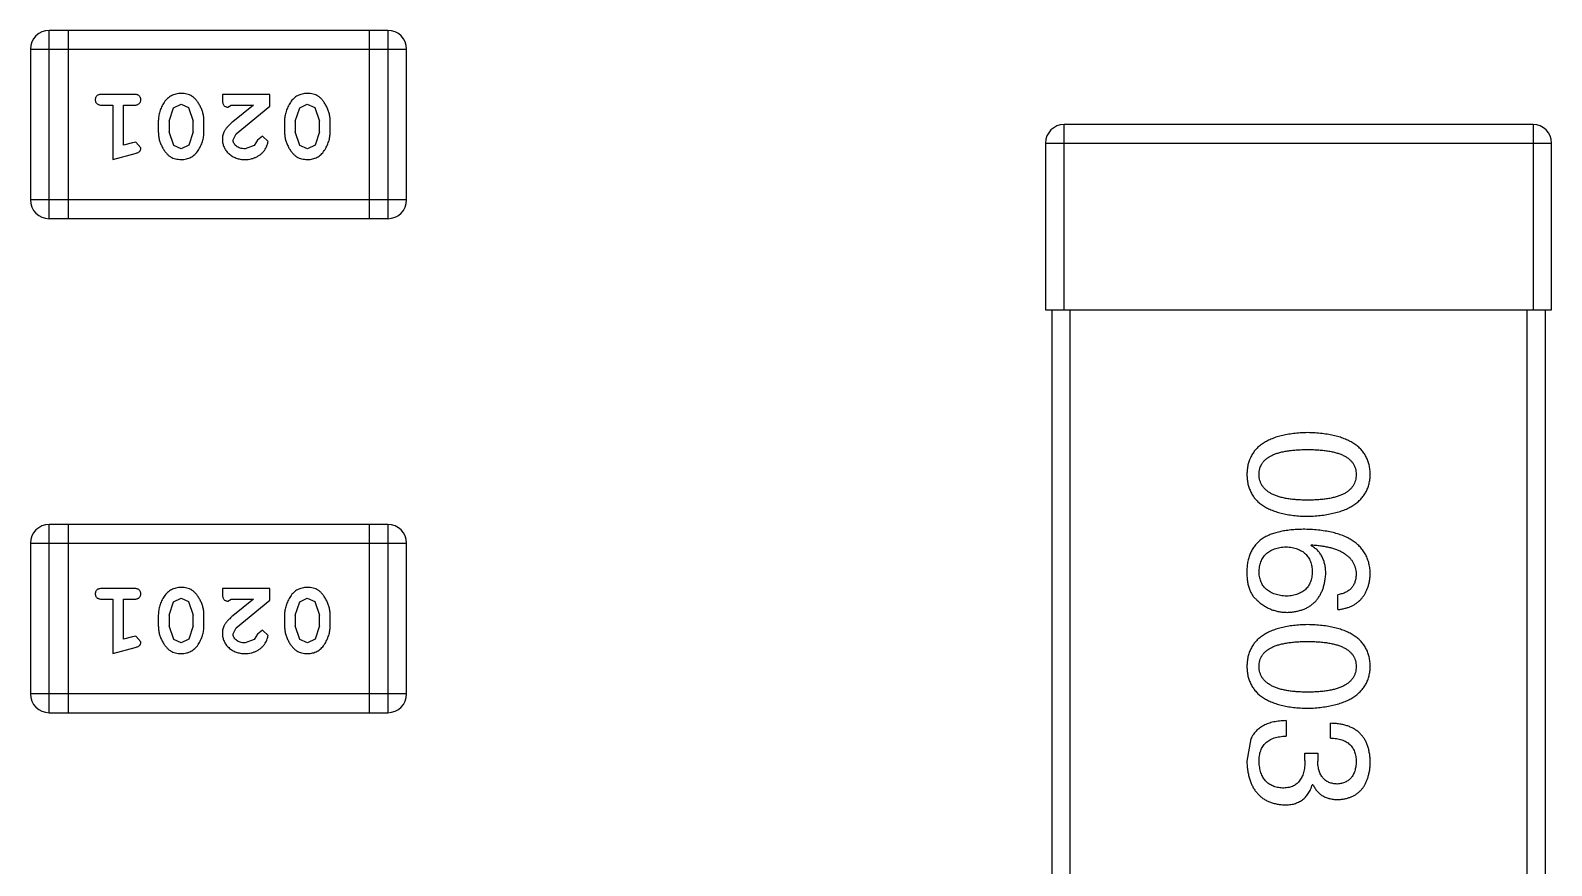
# Model space of a CAD drawing. Header units: inches. Extents: x -13 to 240, y -18 to 126.
# Drawn here: x 190.172 to 192.637, y 33.866 to 35.219 of the extents above; entities that cross this region are included whole.
import ezdxf

# ---------------------------------------------------------------- set-up
doc = ezdxf.new("R2010")
doc.units = ezdxf.units.IN
doc.header["$LTSCALE"] = 1.21
doc.header["$MEASUREMENT"] = 0
doc.layers.get('0').update_dxf_attribs({"linetype": 'CONTINUOUS'})

msp = doc.modelspace()

# ---------------------------------------------------------------- linework, layer by layer
at = {"color": 7, "linetype": 'Continuous'}
for p, q in [((190.2022, 34.9139), (190.2022, 35.2187)), ((190.7509, 35.2187), (190.2022, 35.2187)), ((190.2327, 35.2187), (190.2327, 34.9139)), ((190.7204, 35.2187), (190.7204, 34.9139)), ((190.7509, 35.2187), (190.7509, 34.9139)), ((190.1717, 35.1882), (190.1717, 34.9443)), ((190.1717, 35.1882), (190.7813, 35.1882)), ((190.7813, 34.9443), (190.7813, 35.1882)), ((190.3397, 35.115), (190.2878, 35.115)), ((190.4828, 35.115), (190.4828, 35.1072)), ((190.5599, 35.115), (190.4828, 35.115)), ((190.5599, 35.0961), (190.5599, 35.115)), ((190.2878, 35.0977), (190.3051, 35.0977)), ((190.3051, 35.0977), (190.3051, 35.0096)), ((190.3224, 35.0327), (190.3224, 35.0977)), ((190.3224, 35.0977), (190.3397, 35.0977)), ((190.3963, 35.0717), (190.4036, 35.0935)), ((190.4036, 35.0935), (190.4159, 35.0993)), ((190.4159, 35.0993), (190.428, 35.094)), ((190.428, 35.094), (190.4356, 35.0717)), ((190.4915, 35.0946), (190.497, 35.0977)), ((190.497, 35.0977), (190.5332, 35.0977)), ((190.5332, 35.0977), (190.4996, 35.0707)), ((190.5049, 35.0512), (190.5599, 35.0961)), ((190.6008, 35.0717), (190.6081, 35.0935)), ((190.6081, 35.0935), (190.6204, 35.0993)), ((190.6204, 35.0993), (190.6325, 35.094)), ((190.6325, 35.094), (190.6402, 35.0717)), ((190.379, 35.072), (190.379, 35.0542)), ((190.3963, 35.0717), (190.3963, 35.0545)), ((190.4039, 35.0322), (190.3963, 35.0545)), ((190.4356, 35.0545), (190.4284, 35.0327)), ((190.4356, 35.0545), (190.4356, 35.0717)), ((190.453, 35.0542), (190.453, 35.072)), ((190.5001, 35.0414), (190.5049, 35.0512)), ((190.5835, 35.072), (190.5835, 35.0542)), ((190.6008, 35.0717), (190.6008, 35.0545)), ((190.6084, 35.0322), (190.6008, 35.0545)), ((190.6402, 35.0545), (190.6329, 35.0327)), ((190.6402, 35.0545), (190.6402, 35.0717)), ((190.6575, 35.0542), (190.6575, 35.072)), ((191.8466, 34.7663), (191.8466, 35.0663)), ((192.6066, 35.0663), (191.8466, 35.0663)), ((192.6066, 35.0663), (192.6066, 34.7663)), ((190.3374, 35.0369), (190.3224, 35.0327)), ((190.3428, 35.0379), (190.3374, 35.0369)), ((190.3507, 35.0287), (190.3428, 35.0379)), ((190.416, 35.0269), (190.4039, 35.0322)), ((190.4284, 35.0327), (190.416, 35.0269)), ((190.5345, 35.0323), (190.5196, 35.0269)), ((190.5395, 35.0408), (190.5345, 35.0323)), ((190.548, 35.0474), (190.5395, 35.0408)), ((190.5568, 35.0389), (190.548, 35.0474)), ((190.6205, 35.0269), (190.6084, 35.0322)), ((190.6329, 35.0327), (190.6205, 35.0269)), ((191.8166, 35.0363), (191.8166, 34.7663)), ((191.8166, 35.0363), (192.6366, 35.0363)), ((192.6366, 34.7663), (192.6366, 35.0363)), ((190.3051, 35.0096), (190.3416, 35.0195)), ((190.7813, 34.9443), (190.1717, 34.9443)), ((190.2022, 34.9139), (190.7509, 34.9139)), ((191.8166, 34.7663), (192.6366, 34.7663)), ((191.8266, 34.7663), (191.8266, 33.7663)), ((191.8566, 33.7663), (191.8566, 34.7663)), ((192.5966, 34.7663), (192.5966, 33.7663)), ((192.6266, 33.7663), (192.6266, 34.7663)), ((190.2022, 34.1138), (190.2022, 34.4186)), ((190.7509, 34.4186), (190.2022, 34.4186)), ((190.2327, 34.4186), (190.2327, 34.1138)), ((190.7204, 34.4186), (190.7204, 34.1138)), ((190.7509, 34.4186), (190.7509, 34.1138)), ((190.1717, 34.3881), (190.1717, 34.1443)), ((190.1717, 34.3881), (190.7813, 34.3881)), ((190.7813, 34.1443), (190.7813, 34.3881)), ((192.2467, 34.3845), (192.2478, 34.3856)), ((190.3397, 34.315), (190.2878, 34.315)), ((190.4828, 34.315), (190.4828, 34.3071)), ((190.5599, 34.315), (190.4828, 34.315)), ((190.5599, 34.2961), (190.5599, 34.315)), ((190.2878, 34.2977), (190.3051, 34.2977)), ((190.3051, 34.2977), (190.3051, 34.2096)), ((190.3224, 34.2327), (190.3224, 34.2977)), ((190.3224, 34.2977), (190.3397, 34.2977)), ((190.3963, 34.2717), (190.4036, 34.2934)), ((190.4036, 34.2934), (190.4159, 34.2992)), ((190.4159, 34.2992), (190.428, 34.294)), ((190.428, 34.294), (190.4356, 34.2717)), ((190.4915, 34.2945), (190.497, 34.2977)), ((190.497, 34.2977), (190.5332, 34.2977)), ((190.5332, 34.2977), (190.4996, 34.2706)), ((190.5049, 34.2511), (190.5599, 34.2961)), ((190.6008, 34.2717), (190.6081, 34.2934)), ((190.6081, 34.2934), (190.6204, 34.2992)), ((190.6204, 34.2992), (190.6325, 34.294)), ((190.6325, 34.294), (190.6402, 34.2717)), ((192.2904, 34.2807), (192.2904, 34.3048)), ((190.379, 34.2719), (190.379, 34.2542)), ((190.3963, 34.2717), (190.3963, 34.2545)), ((190.4356, 34.2545), (190.4356, 34.2717)), ((190.453, 34.2542), (190.453, 34.2719)), ((190.5835, 34.2719), (190.5835, 34.2542)), ((190.6008, 34.2717), (190.6008, 34.2545)), ((190.6402, 34.2545), (190.6402, 34.2717)), ((190.6575, 34.2542), (190.6575, 34.2719)), ((190.3428, 34.2379), (190.3374, 34.2369)), ((190.3507, 34.2286), (190.3428, 34.2379)), ((190.4039, 34.2322), (190.3963, 34.2545)), ((190.4356, 34.2545), (190.4284, 34.2327)), ((190.5001, 34.2414), (190.5049, 34.2511)), ((190.5395, 34.2408), (190.5345, 34.2323)), ((190.548, 34.2473), (190.5395, 34.2408)), ((190.5568, 34.2389), (190.548, 34.2473)), ((190.6084, 34.2322), (190.6008, 34.2545)), ((190.6402, 34.2545), (190.6329, 34.2327)), ((190.3051, 34.2096), (190.3416, 34.2194)), ((190.3374, 34.2369), (190.3224, 34.2327)), ((190.416, 34.2269), (190.4039, 34.2322)), ((190.4284, 34.2327), (190.416, 34.2269)), ((190.5345, 34.2323), (190.5196, 34.2269)), ((190.6205, 34.2269), (190.6084, 34.2322)), ((190.6329, 34.2327), (190.6205, 34.2269)), ((190.7813, 34.1443), (190.1717, 34.1443)), ((190.2022, 34.1138), (190.7509, 34.1138)), ((192.2063, 34.101), (192.2063, 34.0759)), ((192.2784, 34.0726), (192.2784, 34.0966)), ((192.1495, 34.0715), (192.1429, 34.0354)), ((192.2369, 34.0365), (192.2369, 34.0485)), ((192.2369, 34.0485), (192.2577, 34.0485)), ((192.2577, 34.0485), (192.2577, 34.0354)), ((192.25, 33.9972), (192.2489, 33.9972))]:
    msp.add_line(p, q, dxfattribs=at)
for centre, radius, start, end in [((190.2022, 35.1882), 0.0305, 90, 180), ((190.7509, 35.1882), 0.0305, 0, 90), ((191.8466, 35.0363), 0.03, 90, 180), ((192.6066, 35.0363), 0.03, 0, 90), ((190.2022, 34.9443), 0.0305, 180, 270), ((190.7509, 34.9443), 0.0305, 270, 0), ((190.2022, 34.3881), 0.0305, 90, 180), ((190.7509, 34.3881), 0.0305, 0, 90), ((190.2022, 34.1443), 0.0305, 180, 270), ((190.7509, 34.1443), 0.0305, 270, 0)]:
    msp.add_arc(centre, radius, start, end, dxfattribs=at)
for points, knots in [([(190.2878, 35.115), (190.2869, 35.115), (190.2852, 35.115), (190.2829, 35.1145), (190.2809, 35.1138), (190.2794, 35.1127), (190.2782, 35.1114), (190.2774, 35.1098), (190.2769, 35.1082), (190.2768, 35.107), (190.2768, 35.1064)], [0, 0, 0, 0, 0.169012, 0.317488, 0.445429, 0.560977, 0.67065, 0.776666, 0.88492, 1, 1, 1, 1]), ([(190.2768, 35.1064), (190.2768, 35.1058), (190.2769, 35.1046), (190.2774, 35.1029), (190.2782, 35.1014), (190.2794, 35.1001), (190.2809, 35.099), (190.2829, 35.0982), (190.2852, 35.0978), (190.2869, 35.0977), (190.2878, 35.0977)], [0, 0, 0, 0, 0.11517, 0.223509, 0.328254, 0.438012, 0.553651, 0.682263, 0.830856, 1, 1, 1, 1]), ([(190.3507, 35.1064), (190.3507, 35.107), (190.3506, 35.1082), (190.3501, 35.1098), (190.3493, 35.1114), (190.3481, 35.1127), (190.3465, 35.1138), (190.3446, 35.1145), (190.3423, 35.115), (190.3406, 35.115), (190.3397, 35.115)], [0, 0, 0, 0, 0.115051, 0.223278, 0.329269, 0.437893, 0.554681, 0.682591, 0.83103, 1, 1, 1, 1]), ([(190.3397, 35.0977), (190.3406, 35.0977), (190.3423, 35.0978), (190.3446, 35.0982), (190.3465, 35.099), (190.3481, 35.1001), (190.3493, 35.1014), (190.3501, 35.1029), (190.3506, 35.1046), (190.3507, 35.1058), (190.3507, 35.1064)], [0, 0, 0, 0, 0.169102, 0.317658, 0.446239, 0.563118, 0.671828, 0.776546, 0.884858, 1, 1, 1, 1]), ([(190.4159, 35.1166), (190.4145, 35.1166), (190.4116, 35.1165), (190.4076, 35.1158), (190.4037, 35.1146), (190.4001, 35.1131), (190.3968, 35.111), (190.3938, 35.1085), (190.391, 35.1056), (190.3885, 35.1022), (190.3863, 35.0986), (190.3844, 35.0949), (190.3827, 35.0912), (190.3813, 35.0874), (190.3803, 35.0836), (190.3795, 35.0798), (190.3791, 35.0759), (190.379, 35.0733), (190.379, 35.072)], [0, 0, 0, 0, 0.067217, 0.131051, 0.19272, 0.252824, 0.312745, 0.373449, 0.436041, 0.501494, 0.567761, 0.632087, 0.695096, 0.757109, 0.817993, 0.878657, 0.939311, 1, 1, 1, 1]), ([(190.453, 35.072), (190.4529, 35.0731), (190.4529, 35.0752), (190.4526, 35.0784), (190.4521, 35.0815), (190.4514, 35.0846), (190.4505, 35.0876), (190.4494, 35.0906), (190.4481, 35.0936), (190.4467, 35.0965), (190.4451, 35.0992), (190.4435, 35.1017), (190.4418, 35.104), (190.4402, 35.1062), (190.4385, 35.108), (190.4368, 35.1097), (190.435, 35.1111), (190.4327, 35.1127), (190.4295, 35.1143), (190.4253, 35.1156), (190.4207, 35.1165), (190.4176, 35.1165), (190.4159, 35.1166)], [0, 0, 0, 0, 0.049886, 0.09882, 0.148132, 0.19689, 0.246038, 0.295176, 0.345305, 0.395692, 0.445312, 0.491875, 0.535813, 0.577009, 0.616081, 0.652689, 0.687585, 0.720206, 0.785062, 0.85223, 0.923759, 1, 1, 1, 1]), ([(190.4828, 35.1072), (190.4829, 35.1061), (190.4829, 35.1041), (190.4833, 35.1014), (190.484, 35.0992), (190.4851, 35.0974), (190.4864, 35.0961), (190.4879, 35.0952), (190.4896, 35.0946), (190.4909, 35.0946), (190.4915, 35.0946)], [0, 0, 0, 0, 0.1844, 0.34094, 0.473574, 0.586824, 0.690029, 0.789175, 0.890445, 1, 1, 1, 1]), ([(190.6204, 35.1166), (190.619, 35.1166), (190.6162, 35.1165), (190.6121, 35.1158), (190.6082, 35.1146), (190.6047, 35.1131), (190.6013, 35.111), (190.5983, 35.1085), (190.5955, 35.1056), (190.593, 35.1022), (190.5908, 35.0986), (190.5889, 35.0949), (190.5872, 35.0912), (190.5859, 35.0874), (190.5848, 35.0836), (190.5841, 35.0798), (190.5836, 35.0759), (190.5836, 35.0733), (190.5835, 35.072)], [0, 0, 0, 0, 0.067217, 0.131051, 0.19272, 0.252824, 0.312745, 0.373449, 0.436041, 0.501494, 0.567761, 0.632087, 0.695096, 0.757109, 0.817993, 0.878657, 0.939311, 1, 1, 1, 1]), ([(190.6575, 35.072), (190.6574, 35.0731), (190.6574, 35.0752), (190.6571, 35.0784), (190.6566, 35.0815), (190.6559, 35.0846), (190.655, 35.0876), (190.6539, 35.0906), (190.6527, 35.0936), (190.6512, 35.0965), (190.6496, 35.0992), (190.648, 35.1017), (190.6463, 35.104), (190.6447, 35.1062), (190.643, 35.108), (190.6413, 35.1097), (190.6396, 35.1111), (190.6372, 35.1127), (190.634, 35.1143), (190.6298, 35.1156), (190.6252, 35.1165), (190.6221, 35.1165), (190.6204, 35.1166)], [0, 0, 0, 0, 0.049886, 0.09882, 0.148132, 0.19689, 0.246038, 0.295176, 0.345305, 0.395692, 0.445312, 0.491875, 0.535813, 0.577009, 0.616081, 0.652689, 0.687585, 0.720206, 0.785062, 0.85223, 0.923759, 1, 1, 1, 1]), ([(190.379, 35.0542), (190.379, 35.0532), (190.3791, 35.051), (190.3794, 35.0478), (190.3799, 35.0447), (190.3806, 35.0416), (190.3815, 35.0385), (190.3826, 35.0355), (190.3839, 35.0326), (190.3854, 35.0297), (190.387, 35.0269), (190.3886, 35.0244), (190.3903, 35.0221), (190.392, 35.02), (190.3937, 35.0181), (190.3954, 35.0165), (190.3971, 35.015), (190.3995, 35.0135), (190.4026, 35.0119), (190.4068, 35.0106), (190.4114, 35.0098), (190.4145, 35.0097), (190.4162, 35.0096)], [0, 0, 0, 0, 0.049855, 0.099516, 0.148482, 0.19758, 0.246804, 0.296268, 0.346517, 0.397047, 0.446826, 0.49336, 0.537801, 0.579207, 0.617974, 0.654833, 0.689171, 0.722088, 0.786392, 0.853518, 0.924186, 1, 1, 1, 1]), ([(190.4162, 35.0096), (190.4176, 35.0097), (190.4204, 35.0097), (190.4245, 35.0104), (190.4283, 35.0116), (190.4319, 35.0131), (190.4352, 35.0152), (190.4382, 35.0177), (190.441, 35.0207), (190.4435, 35.0241), (190.4457, 35.0277), (190.4476, 35.0314), (190.4493, 35.0351), (190.4506, 35.0388), (190.4517, 35.0426), (190.4524, 35.0465), (190.4529, 35.0503), (190.4529, 35.0529), (190.453, 35.0542)], [0, 0, 0, 0, 0.06692, 0.130834, 0.19258, 0.252759, 0.312631, 0.373411, 0.436359, 0.501894, 0.568244, 0.632472, 0.69556, 0.757163, 0.818592, 0.878885, 0.939235, 1, 1, 1, 1]), ([(190.4996, 35.0707), (190.4987, 35.0699), (190.497, 35.0684), (190.4947, 35.0662), (190.4926, 35.0641), (190.4907, 35.0621), (190.4891, 35.0602), (190.4877, 35.0585), (190.4866, 35.0568), (190.4855, 35.0548), (190.4844, 35.0522), (190.4835, 35.049), (190.4829, 35.0458), (190.4829, 35.0435), (190.4828, 35.0424)], [0, 0, 0, 0, 0.103002, 0.197728, 0.285279, 0.365235, 0.437224, 0.502446, 0.560545, 0.611446, 0.707576, 0.80349, 0.900532, 1, 1, 1, 1]), ([(190.5835, 35.0542), (190.5835, 35.0532), (190.5836, 35.051), (190.5839, 35.0478), (190.5844, 35.0447), (190.5851, 35.0416), (190.586, 35.0385), (190.5871, 35.0355), (190.5884, 35.0326), (190.5899, 35.0297), (190.5915, 35.0269), (190.5931, 35.0244), (190.5948, 35.0221), (190.5965, 35.02), (190.5982, 35.0181), (190.5999, 35.0165), (190.6016, 35.015), (190.604, 35.0135), (190.6072, 35.0119), (190.6113, 35.0106), (190.6159, 35.0098), (190.619, 35.0097), (190.6207, 35.0096)], [0, 0, 0, 0, 0.049855, 0.099516, 0.148482, 0.19758, 0.246804, 0.296268, 0.346517, 0.397047, 0.446826, 0.49336, 0.537801, 0.579207, 0.617974, 0.654833, 0.689171, 0.722088, 0.786392, 0.853518, 0.924186, 1, 1, 1, 1]), ([(190.6207, 35.0096), (190.6221, 35.0097), (190.6249, 35.0097), (190.629, 35.0104), (190.6328, 35.0116), (190.6364, 35.0131), (190.6397, 35.0152), (190.6428, 35.0177), (190.6455, 35.0207), (190.648, 35.0241), (190.6502, 35.0277), (190.6521, 35.0314), (190.6538, 35.0351), (190.6551, 35.0388), (190.6562, 35.0426), (190.6569, 35.0465), (190.6574, 35.0503), (190.6574, 35.0529), (190.6575, 35.0542)], [0, 0, 0, 0, 0.06692, 0.130834, 0.19258, 0.252759, 0.312631, 0.373411, 0.436359, 0.501894, 0.568244, 0.632472, 0.69556, 0.757163, 0.818592, 0.878885, 0.939235, 1, 1, 1, 1]), ([(190.3416, 35.0195), (190.3425, 35.0198), (190.3441, 35.0202), (190.3461, 35.0211), (190.3478, 35.022), (190.349, 35.023), (190.3498, 35.0242), (190.3503, 35.0255), (190.3507, 35.027), (190.3507, 35.0281), (190.3507, 35.0287)], [0, 0, 0, 0, 0.187321, 0.344927, 0.475328, 0.579604, 0.674244, 0.773631, 0.882025, 1, 1, 1, 1]), ([(190.4828, 35.0424), (190.4829, 35.0413), (190.483, 35.0391), (190.4834, 35.0358), (190.4842, 35.0327), (190.4854, 35.0297), (190.4868, 35.0269), (190.4886, 35.0242), (190.4907, 35.0216), (190.4931, 35.0192), (190.4958, 35.0169), (190.4986, 35.0149), (190.5017, 35.0133), (190.5049, 35.0119), (190.5083, 35.0109), (190.5119, 35.0101), (190.5156, 35.0097), (190.5182, 35.0096), (190.5195, 35.0096)], [0, 0, 0, 0, 0.060981, 0.120256, 0.178148, 0.236115, 0.293993, 0.352864, 0.413358, 0.476056, 0.539296, 0.602396, 0.665116, 0.728325, 0.792919, 0.859317, 0.928302, 1, 1, 1, 1]), ([(190.5196, 35.0269), (190.5182, 35.027), (190.5155, 35.0271), (190.5117, 35.0279), (190.5083, 35.0293), (190.5055, 35.0312), (190.5031, 35.0335), (190.5014, 35.0359), (190.5004, 35.0386), (190.5002, 35.0405), (190.5001, 35.0414)], [0, 0, 0, 0, 0.156344, 0.299348, 0.4327, 0.561, 0.682299, 0.791883, 0.89611, 1, 1, 1, 1]), ([(190.5195, 35.0096), (190.5212, 35.0097), (190.5246, 35.0098), (190.5295, 35.0106), (190.5343, 35.0121), (190.5387, 35.0141), (190.5429, 35.0165), (190.5465, 35.0194), (190.5497, 35.0226), (190.5522, 35.0262), (190.5542, 35.0297), (190.5556, 35.0331), (190.5566, 35.0361), (190.5567, 35.038), (190.5568, 35.0389)], [0, 0, 0, 0, 0.098286, 0.193983, 0.289056, 0.384352, 0.477435, 0.566197, 0.652355, 0.737986, 0.818188, 0.887401, 0.94802, 1, 1, 1, 1]), ([(192.2413, 34.5673), (192.2373, 34.5672), (192.2297, 34.5669), (192.2187, 34.5659), (192.2083, 34.5644), (192.1988, 34.5624), (192.19, 34.5599), (192.1819, 34.5569), (192.1746, 34.5534), (192.1681, 34.5494), (192.1622, 34.545), (192.1571, 34.5399), (192.1528, 34.5344), (192.1493, 34.5284), (192.1466, 34.5219), (192.1445, 34.5149), (192.1433, 34.5074), (192.143, 34.5022), (192.1429, 34.4995)], [0, 0, 0, 0, 0.087693, 0.170223, 0.247496, 0.319826, 0.387768, 0.451403, 0.511459, 0.568358, 0.622671, 0.675251, 0.726739, 0.778422, 0.830759, 0.884394, 0.940865, 1, 1, 1, 1]), ([(192.3429, 34.4995), (192.3428, 34.5022), (192.3425, 34.5074), (192.3413, 34.5149), (192.3391, 34.5219), (192.3363, 34.5284), (192.3326, 34.5344), (192.3282, 34.54), (192.3229, 34.545), (192.3169, 34.5494), (192.3101, 34.5534), (192.3026, 34.5569), (192.2942, 34.5599), (192.2851, 34.5624), (192.2753, 34.5644), (192.2646, 34.5659), (192.2532, 34.5669), (192.2453, 34.5672), (192.2413, 34.5673)], [0, 0, 0, 0, 0.057911, 0.113262, 0.165956, 0.217443, 0.268511, 0.319665, 0.372, 0.426129, 0.483365, 0.543779, 0.607756, 0.676562, 0.749704, 0.827713, 0.911177, 1, 1, 1, 1]), ([(192.1626, 34.4995), (192.1626, 34.5012), (192.1628, 34.5044), (192.1637, 34.509), (192.1652, 34.5133), (192.1674, 34.5173), (192.1702, 34.521), (192.1736, 34.5243), (192.1777, 34.5273), (192.1823, 34.53), (192.1876, 34.5324), (192.1934, 34.5345), (192.1999, 34.5361), (192.207, 34.5376), (192.2147, 34.5386), (192.223, 34.5394), (192.2319, 34.5399), (192.2381, 34.5399), (192.2413, 34.54)], [0, 0, 0, 0, 0.049766, 0.097012, 0.143225, 0.188786, 0.235079, 0.282962, 0.333687, 0.387747, 0.445963, 0.508657, 0.576545, 0.649868, 0.72822, 0.812712, 0.903543, 1, 1, 1, 1]), ([(192.2413, 34.54), (192.2444, 34.5399), (192.2506, 34.5399), (192.2595, 34.5394), (192.2678, 34.5386), (192.2755, 34.5376), (192.2826, 34.5361), (192.2891, 34.5345), (192.2949, 34.5324), (192.3002, 34.53), (192.3049, 34.5273), (192.3089, 34.5243), (192.3123, 34.521), (192.3151, 34.5173), (192.3173, 34.5133), (192.3189, 34.509), (192.3198, 34.5044), (192.3199, 34.5012), (192.3199, 34.4995)], [0, 0, 0, 0, 0.096452, 0.187278, 0.271765, 0.350519, 0.423437, 0.491321, 0.554011, 0.612224, 0.666281, 0.717003, 0.764884, 0.811423, 0.856783, 0.902993, 0.950236, 1, 1, 1, 1]), ([(192.1429, 34.4995), (192.143, 34.4969), (192.1433, 34.4917), (192.1445, 34.4842), (192.1466, 34.4772), (192.1493, 34.4707), (192.1528, 34.4646), (192.1571, 34.4591), (192.1622, 34.4541), (192.168, 34.4496), (192.1746, 34.4456), (192.1819, 34.4422), (192.19, 34.4392), (192.1988, 34.4367), (192.2083, 34.4347), (192.2187, 34.4332), (192.2297, 34.4322), (192.2373, 34.4319), (192.2413, 34.4318)], [0, 0, 0, 0, 0.059134, 0.115603, 0.169236, 0.221572, 0.273254, 0.32474, 0.377319, 0.431815, 0.488555, 0.548609, 0.612242, 0.680182, 0.75251, 0.829782, 0.91231, 1, 1, 1, 1]), ([(192.2413, 34.458), (192.2381, 34.458), (192.2321, 34.4581), (192.2232, 34.4586), (192.215, 34.4594), (192.2074, 34.4605), (192.2004, 34.4619), (192.1939, 34.4637), (192.1881, 34.4658), (192.1829, 34.4682), (192.1782, 34.471), (192.1741, 34.4741), (192.1707, 34.4775), (192.1678, 34.4813), (192.1656, 34.4854), (192.1639, 34.4898), (192.1629, 34.4946), (192.1627, 34.4979), (192.1626, 34.4995)], [0, 0, 0, 0, 0.094834, 0.184067, 0.267029, 0.344713, 0.417334, 0.484367, 0.546941, 0.604717, 0.65953, 0.710539, 0.759381, 0.806382, 0.853027, 0.900623, 0.949121, 1, 1, 1, 1]), ([(192.2413, 34.4318), (192.2453, 34.432), (192.2531, 34.4323), (192.2644, 34.4334), (192.2749, 34.435), (192.2847, 34.4371), (192.2938, 34.4396), (192.3021, 34.4426), (192.3096, 34.4462), (192.3164, 34.4502), (192.3224, 34.4547), (192.3277, 34.4596), (192.3322, 34.4651), (192.3359, 34.4711), (192.3388, 34.4775), (192.341, 34.4844), (192.3424, 34.4918), (192.3427, 34.4969), (192.3429, 34.4995)], [0, 0, 0, 0, 0.088475, 0.171606, 0.249595, 0.322626, 0.391327, 0.455765, 0.516374, 0.573675, 0.628522, 0.681161, 0.732559, 0.783563, 0.83504, 0.887639, 0.942585, 1, 1, 1, 1]), ([(192.3199, 34.4995), (192.3199, 34.4979), (192.3198, 34.4946), (192.3189, 34.4898), (192.3173, 34.4854), (192.3151, 34.4813), (192.3123, 34.4775), (192.3089, 34.4741), (192.3048, 34.471), (192.3002, 34.4682), (192.2949, 34.4658), (192.2891, 34.4637), (192.2826, 34.4619), (192.2755, 34.4605), (192.2678, 34.4594), (192.2595, 34.4586), (192.2506, 34.4581), (192.2444, 34.458), (192.2413, 34.458)], [0, 0, 0, 0, 0.050604, 0.098688, 0.145699, 0.191791, 0.238625, 0.286717, 0.337546, 0.391814, 0.449755, 0.512106, 0.579685, 0.652048, 0.730262, 0.814146, 0.904281, 1, 1, 1, 1]), ([(192.2369, 34.4108), (192.2334, 34.4107), (192.2265, 34.4107), (192.2164, 34.41), (192.207, 34.4089), (192.1982, 34.4073), (192.1901, 34.4054), (192.1825, 34.403), (192.1755, 34.4001), (192.1712, 34.3977), (192.1691, 34.3966)], [0, 0, 0, 0, 0.151498, 0.29521, 0.430242, 0.557137, 0.677306, 0.790845, 0.898111, 1, 1, 1, 1]), ([(192.3429, 34.3386), (192.3427, 34.3415), (192.3424, 34.347), (192.3409, 34.355), (192.3387, 34.3625), (192.3356, 34.3694), (192.3317, 34.3759), (192.327, 34.3817), (192.3216, 34.3871), (192.3153, 34.3918), (192.3082, 34.3961), (192.3004, 34.3998), (192.2917, 34.403), (192.2823, 34.4056), (192.2721, 34.4077), (192.261, 34.4093), (192.2492, 34.4104), (192.2411, 34.4106), (192.2369, 34.4108)], [0, 0, 0, 0, 0.058957, 0.115262, 0.16907, 0.221312, 0.273147, 0.324961, 0.377649, 0.432026, 0.488925, 0.549039, 0.612912, 0.680653, 0.753056, 0.830314, 0.912483, 1, 1, 1, 1]), ([(192.1691, 34.3966), (192.1671, 34.3951), (192.1632, 34.3921), (192.158, 34.3869), (192.1535, 34.3812), (192.1499, 34.375), (192.1469, 34.3683), (192.1448, 34.361), (192.1434, 34.3533), (192.1431, 34.3479), (192.1429, 34.3452)], [0, 0, 0, 0, 0.125033, 0.246266, 0.36603, 0.485265, 0.606781, 0.732144, 0.862551, 1, 1, 1, 1]), ([(192.2478, 34.3856), (192.2506, 34.3854), (192.2561, 34.385), (192.2641, 34.384), (192.2715, 34.3827), (192.2784, 34.3812), (192.2848, 34.3793), (192.2907, 34.3771), (192.296, 34.3746), (192.3008, 34.3719), (192.305, 34.3687), (192.3088, 34.3653), (192.3121, 34.3616), (192.3147, 34.3576), (192.3169, 34.3533), (192.3184, 34.3487), (192.3196, 34.3438), (192.3198, 34.3404), (192.3199, 34.3386)], [0, 0, 0, 0, 0.089218, 0.173709, 0.252753, 0.326963, 0.397099, 0.462534, 0.524018, 0.582178, 0.637235, 0.689955, 0.741228, 0.791618, 0.841661, 0.892925, 0.945259, 1, 1, 1, 1]), ([(192.1626, 34.3408), (192.1626, 34.3424), (192.1628, 34.3455), (192.1634, 34.35), (192.1643, 34.3542), (192.1657, 34.3581), (192.1672, 34.3618), (192.1692, 34.3651), (192.1714, 34.3682), (192.174, 34.3709), (192.1769, 34.3734), (192.1802, 34.3755), (192.1837, 34.3775), (192.1876, 34.379), (192.1918, 34.3803), (192.1964, 34.3813), (192.2012, 34.382), (192.2046, 34.3822), (192.2063, 34.3824)], [0, 0, 0, 0, 0.070403, 0.137196, 0.200053, 0.260887, 0.31876, 0.37535, 0.430743, 0.485927, 0.541678, 0.598832, 0.657726, 0.719441, 0.783504, 0.851852, 0.923533, 1, 1, 1, 1]), ([(192.2063, 34.3824), (192.208, 34.3822), (192.2112, 34.382), (192.216, 34.3813), (192.2204, 34.3803), (192.2245, 34.3791), (192.2283, 34.3775), (192.2317, 34.3757), (192.2349, 34.3736), (192.2377, 34.3712), (192.2403, 34.3685), (192.2424, 34.3655), (192.2444, 34.3623), (192.2459, 34.3588), (192.2472, 34.3549), (192.2481, 34.3509), (192.2487, 34.3465), (192.2488, 34.3435), (192.2489, 34.3419)], [0, 0, 0, 0, 0.076072, 0.148369, 0.216753, 0.281358, 0.342792, 0.401604, 0.458929, 0.514444, 0.569818, 0.625343, 0.681554, 0.739608, 0.800134, 0.863477, 0.929547, 1, 1, 1, 1]), ([(192.2708, 34.3386), (192.2707, 34.3413), (192.2706, 34.3464), (192.2694, 34.3537), (192.2675, 34.3604), (192.265, 34.3665), (192.2615, 34.372), (192.2573, 34.3769), (192.2524, 34.3811), (192.2486, 34.3834), (192.2467, 34.3845)], [0, 0, 0, 0, 0.144617, 0.279572, 0.40596, 0.526097, 0.64389, 0.760003, 0.877724, 1, 1, 1, 1]), ([(192.1429, 34.3452), (192.1429, 34.3424), (192.1428, 34.337), (192.1434, 34.3292), (192.1445, 34.322), (192.1463, 34.3155), (192.1486, 34.3096), (192.1516, 34.3044), (192.155, 34.2998), (192.1579, 34.2973), (192.1593, 34.296)], [0, 0, 0, 0, 0.156782, 0.301945, 0.436395, 0.561474, 0.678489, 0.78853, 0.894967, 1, 1, 1, 1]), ([(192.2074, 34.3026), (192.2056, 34.3027), (192.2023, 34.3029), (192.1974, 34.3036), (192.1929, 34.3045), (192.1886, 34.3057), (192.1847, 34.3071), (192.1811, 34.3089), (192.1778, 34.3109), (192.1748, 34.3132), (192.1722, 34.3157), (192.1698, 34.3185), (192.1678, 34.3216), (192.1661, 34.3249), (192.1647, 34.3285), (192.1637, 34.3324), (192.1629, 34.3365), (192.1627, 34.3394), (192.1626, 34.3408)], [0, 0, 0, 0, 0.078863, 0.153308, 0.223539, 0.289857, 0.35341, 0.413572, 0.471721, 0.528235, 0.584279, 0.638781, 0.69466, 0.751251, 0.809198, 0.869697, 0.933318, 1, 1, 1, 1]), ([(192.2489, 34.3419), (192.2488, 34.3404), (192.2487, 34.3375), (192.2481, 34.3332), (192.2472, 34.3292), (192.246, 34.3255), (192.2444, 34.3221), (192.2426, 34.3189), (192.2405, 34.3161), (192.238, 34.3134), (192.2352, 34.3111), (192.2322, 34.309), (192.2288, 34.3073), (192.2251, 34.3058), (192.2211, 34.3046), (192.2168, 34.3036), (192.2122, 34.3029), (192.209, 34.3027), (192.2074, 34.3026)], [0, 0, 0, 0, 0.069884, 0.136529, 0.199638, 0.259844, 0.317774, 0.374356, 0.430026, 0.485148, 0.5409, 0.597889, 0.657472, 0.718614, 0.783613, 0.85129, 0.923712, 1, 1, 1, 1]), ([(192.2085, 34.2763), (192.2108, 34.2765), (192.2154, 34.2767), (192.222, 34.2777), (192.2282, 34.2791), (192.2341, 34.2809), (192.2394, 34.2832), (192.2444, 34.286), (192.249, 34.2892), (192.2531, 34.293), (192.2568, 34.2971), (192.2601, 34.3017), (192.2629, 34.3068), (192.2653, 34.3123), (192.2674, 34.3182), (192.2689, 34.3246), (192.2701, 34.3315), (192.2705, 34.3362), (192.2708, 34.3386)], [0, 0, 0, 0, 0.071527, 0.139094, 0.20346, 0.264939, 0.323904, 0.381383, 0.437591, 0.493343, 0.549401, 0.606085, 0.664838, 0.725424, 0.788712, 0.855452, 0.925772, 1, 1, 1, 1]), ([(192.3199, 34.3386), (192.3199, 34.3364), (192.3197, 34.332), (192.3183, 34.3259), (192.316, 34.3205), (192.3127, 34.3158), (192.3085, 34.3119), (192.3033, 34.3087), (192.2972, 34.3063), (192.2928, 34.3053), (192.2904, 34.3048)], [0, 0, 0, 0, 0.136586, 0.261496, 0.378089, 0.490612, 0.605522, 0.725767, 0.8561, 1, 1, 1, 1]), ([(192.2904, 34.2807), (192.2924, 34.281), (192.2963, 34.2815), (192.3019, 34.2827), (192.3072, 34.2843), (192.3122, 34.2863), (192.3167, 34.2886), (192.3209, 34.2914), (192.3247, 34.2944), (192.3282, 34.2979), (192.3313, 34.3017), (192.3341, 34.3059), (192.3365, 34.3105), (192.3385, 34.3154), (192.3402, 34.3207), (192.3415, 34.3263), (192.3424, 34.3324), (192.3427, 34.3365), (192.3429, 34.3386)], [0, 0, 0, 0, 0.06947, 0.136096, 0.199592, 0.260665, 0.319672, 0.377156, 0.433415, 0.489984, 0.546535, 0.604276, 0.663499, 0.725182, 0.788953, 0.855683, 0.926216, 1, 1, 1, 1]), ([(190.2878, 34.315), (190.2869, 34.3149), (190.2852, 34.3149), (190.2829, 34.3144), (190.2809, 34.3137), (190.2794, 34.3126), (190.2782, 34.3113), (190.2774, 34.3098), (190.2769, 34.3081), (190.2768, 34.3069), (190.2768, 34.3063)], [0, 0, 0, 0, 0.169012, 0.317488, 0.445429, 0.560977, 0.67065, 0.776666, 0.88492, 1, 1, 1, 1]), ([(190.3507, 34.3063), (190.3507, 34.3069), (190.3506, 34.3081), (190.3501, 34.3098), (190.3493, 34.3113), (190.3481, 34.3126), (190.3465, 34.3137), (190.3446, 34.3144), (190.3423, 34.3149), (190.3406, 34.3149), (190.3397, 34.315)], [0, 0, 0, 0, 0.115051, 0.223278, 0.329269, 0.437893, 0.554681, 0.682591, 0.83103, 1, 1, 1, 1]), ([(190.4159, 34.3165), (190.4145, 34.3165), (190.4116, 34.3164), (190.4076, 34.3157), (190.4037, 34.3146), (190.4001, 34.313), (190.3968, 34.311), (190.3938, 34.3085), (190.391, 34.3055), (190.3885, 34.3021), (190.3863, 34.2985), (190.3844, 34.2949), (190.3827, 34.2911), (190.3813, 34.2874), (190.3803, 34.2836), (190.3795, 34.2797), (190.3791, 34.2758), (190.379, 34.2732), (190.379, 34.2719)], [0, 0, 0, 0, 0.067217, 0.131051, 0.19272, 0.252824, 0.312745, 0.373449, 0.436041, 0.501494, 0.567761, 0.632087, 0.695096, 0.757109, 0.817993, 0.878657, 0.939311, 1, 1, 1, 1]), ([(190.453, 34.2719), (190.4529, 34.273), (190.4529, 34.2751), (190.4526, 34.2783), (190.4521, 34.2814), (190.4514, 34.2845), (190.4505, 34.2876), (190.4494, 34.2906), (190.4481, 34.2935), (190.4467, 34.2964), (190.4451, 34.2991), (190.4435, 34.3017), (190.4418, 34.304), (190.4402, 34.3061), (190.4385, 34.308), (190.4368, 34.3096), (190.435, 34.3111), (190.4327, 34.3127), (190.4295, 34.3143), (190.4253, 34.3156), (190.4207, 34.3164), (190.4176, 34.3165), (190.4159, 34.3165)], [0, 0, 0, 0, 0.049886, 0.09882, 0.148132, 0.19689, 0.246038, 0.295176, 0.345305, 0.395692, 0.445312, 0.491875, 0.535813, 0.577009, 0.616081, 0.652689, 0.687585, 0.720206, 0.785062, 0.85223, 0.923759, 1, 1, 1, 1]), ([(190.6204, 34.3165), (190.619, 34.3165), (190.6162, 34.3164), (190.6121, 34.3157), (190.6082, 34.3146), (190.6047, 34.313), (190.6013, 34.311), (190.5983, 34.3085), (190.5955, 34.3055), (190.593, 34.3021), (190.5908, 34.2985), (190.5889, 34.2949), (190.5872, 34.2911), (190.5859, 34.2874), (190.5848, 34.2836), (190.5841, 34.2797), (190.5836, 34.2758), (190.5836, 34.2732), (190.5835, 34.2719)], [0, 0, 0, 0, 0.067217, 0.131051, 0.19272, 0.252824, 0.312745, 0.373449, 0.436041, 0.501494, 0.567761, 0.632087, 0.695096, 0.757109, 0.817993, 0.878657, 0.939311, 1, 1, 1, 1]), ([(190.6575, 34.2719), (190.6574, 34.273), (190.6574, 34.2751), (190.6571, 34.2783), (190.6566, 34.2814), (190.6559, 34.2845), (190.655, 34.2876), (190.6539, 34.2906), (190.6527, 34.2935), (190.6512, 34.2964), (190.6496, 34.2991), (190.648, 34.3017), (190.6463, 34.304), (190.6447, 34.3061), (190.643, 34.308), (190.6413, 34.3096), (190.6396, 34.3111), (190.6372, 34.3127), (190.634, 34.3143), (190.6298, 34.3156), (190.6252, 34.3164), (190.6221, 34.3165), (190.6204, 34.3165)], [0, 0, 0, 0, 0.049886, 0.09882, 0.148132, 0.19689, 0.246038, 0.295176, 0.345305, 0.395692, 0.445312, 0.491875, 0.535813, 0.577009, 0.616081, 0.652689, 0.687585, 0.720206, 0.785062, 0.85223, 0.923759, 1, 1, 1, 1]), ([(190.2768, 34.3063), (190.2768, 34.3057), (190.2769, 34.3045), (190.2774, 34.3028), (190.2782, 34.3013), (190.2794, 34.3), (190.2809, 34.2989), (190.2829, 34.2982), (190.2852, 34.2977), (190.2869, 34.2977), (190.2878, 34.2977)], [0, 0, 0, 0, 0.11517, 0.223509, 0.328254, 0.438012, 0.553651, 0.682263, 0.830856, 1, 1, 1, 1]), ([(190.3397, 34.2977), (190.3406, 34.2977), (190.3423, 34.2977), (190.3446, 34.2982), (190.3465, 34.2989), (190.3481, 34.3), (190.3493, 34.3014), (190.3501, 34.3028), (190.3506, 34.3045), (190.3507, 34.3057), (190.3507, 34.3063)], [0, 0, 0, 0, 0.169102, 0.317658, 0.446239, 0.563118, 0.671828, 0.776546, 0.884858, 1, 1, 1, 1]), ([(190.4828, 34.3071), (190.4829, 34.306), (190.4829, 34.3041), (190.4833, 34.3014), (190.484, 34.2991), (190.4851, 34.2974), (190.4864, 34.2961), (190.4879, 34.2952), (190.4896, 34.2946), (190.4909, 34.2945), (190.4915, 34.2945)], [0, 0, 0, 0, 0.1844, 0.34094, 0.473574, 0.586824, 0.690029, 0.789175, 0.890445, 1, 1, 1, 1]), ([(192.1593, 34.296), (192.161, 34.2944), (192.1645, 34.2913), (192.17, 34.2873), (192.1759, 34.284), (192.1819, 34.2811), (192.1882, 34.279), (192.1948, 34.2774), (192.2015, 34.2765), (192.2061, 34.2764), (192.2085, 34.2763)], [0, 0, 0, 0, 0.129393, 0.255335, 0.378531, 0.500878, 0.622934, 0.746191, 0.87096, 1, 1, 1, 1]), ([(190.4996, 34.2706), (190.4987, 34.2699), (190.497, 34.2684), (190.4947, 34.2661), (190.4926, 34.264), (190.4907, 34.2621), (190.4891, 34.2602), (190.4877, 34.2584), (190.4866, 34.2568), (190.4855, 34.2547), (190.4844, 34.2522), (190.4835, 34.249), (190.4829, 34.2457), (190.4829, 34.2435), (190.4828, 34.2423)], [0, 0, 0, 0, 0.103002, 0.197728, 0.285279, 0.365235, 0.437224, 0.502446, 0.560545, 0.611446, 0.707576, 0.80349, 0.900532, 1, 1, 1, 1]), ([(190.379, 34.2542), (190.379, 34.2531), (190.3791, 34.251), (190.3794, 34.2478), (190.3799, 34.2446), (190.3806, 34.2415), (190.3815, 34.2385), (190.3826, 34.2355), (190.3839, 34.2325), (190.3854, 34.2296), (190.387, 34.2269), (190.3886, 34.2243), (190.3903, 34.222), (190.392, 34.2199), (190.3937, 34.2181), (190.3954, 34.2164), (190.3971, 34.215), (190.3995, 34.2134), (190.4026, 34.2118), (190.4068, 34.2105), (190.4114, 34.2097), (190.4145, 34.2096), (190.4162, 34.2096)], [0, 0, 0, 0, 0.049855, 0.099516, 0.148482, 0.19758, 0.246804, 0.296268, 0.346517, 0.397047, 0.446826, 0.49336, 0.537801, 0.579207, 0.617974, 0.654833, 0.689171, 0.722088, 0.786392, 0.853518, 0.924186, 1, 1, 1, 1]), ([(190.4162, 34.2096), (190.4176, 34.2096), (190.4204, 34.2097), (190.4245, 34.2104), (190.4283, 34.2115), (190.4319, 34.2131), (190.4352, 34.2152), (190.4382, 34.2177), (190.441, 34.2206), (190.4435, 34.224), (190.4457, 34.2276), (190.4476, 34.2313), (190.4493, 34.235), (190.4506, 34.2388), (190.4517, 34.2426), (190.4524, 34.2464), (190.4529, 34.2503), (190.4529, 34.2529), (190.453, 34.2542)], [0, 0, 0, 0, 0.06692, 0.130834, 0.19258, 0.252759, 0.312631, 0.373411, 0.436359, 0.501894, 0.568244, 0.632472, 0.69556, 0.757163, 0.818592, 0.878885, 0.939235, 1, 1, 1, 1]), ([(190.4828, 34.2423), (190.4829, 34.2412), (190.483, 34.239), (190.4834, 34.2358), (190.4842, 34.2327), (190.4854, 34.2297), (190.4868, 34.2269), (190.4886, 34.2241), (190.4907, 34.2215), (190.4931, 34.2191), (190.4958, 34.2169), (190.4986, 34.2149), (190.5017, 34.2133), (190.5049, 34.2119), (190.5083, 34.2109), (190.5119, 34.2101), (190.5156, 34.2097), (190.5182, 34.2096), (190.5195, 34.2096)], [0, 0, 0, 0, 0.060981, 0.120256, 0.178148, 0.236115, 0.293993, 0.352864, 0.413358, 0.476056, 0.539296, 0.602396, 0.665116, 0.728325, 0.792919, 0.859317, 0.928302, 1, 1, 1, 1]), ([(190.5196, 34.2269), (190.5182, 34.2269), (190.5155, 34.227), (190.5117, 34.2279), (190.5083, 34.2292), (190.5055, 34.2312), (190.5031, 34.2334), (190.5014, 34.2359), (190.5004, 34.2386), (190.5002, 34.2405), (190.5001, 34.2414)], [0, 0, 0, 0, 0.156344, 0.299348, 0.4327, 0.561, 0.682299, 0.791883, 0.89611, 1, 1, 1, 1]), ([(190.5195, 34.2096), (190.5212, 34.2096), (190.5246, 34.2097), (190.5295, 34.2106), (190.5343, 34.212), (190.5387, 34.214), (190.5429, 34.2164), (190.5465, 34.2193), (190.5497, 34.2226), (190.5522, 34.2261), (190.5542, 34.2297), (190.5556, 34.233), (190.5566, 34.236), (190.5567, 34.238), (190.5568, 34.2389)], [0, 0, 0, 0, 0.098286, 0.193983, 0.289056, 0.384352, 0.477435, 0.566197, 0.652355, 0.737986, 0.818188, 0.887401, 0.94802, 1, 1, 1, 1]), ([(190.5835, 34.2542), (190.5835, 34.2531), (190.5836, 34.251), (190.5839, 34.2478), (190.5844, 34.2446), (190.5851, 34.2415), (190.586, 34.2385), (190.5871, 34.2355), (190.5884, 34.2325), (190.5899, 34.2296), (190.5915, 34.2269), (190.5931, 34.2243), (190.5948, 34.222), (190.5965, 34.2199), (190.5982, 34.2181), (190.5999, 34.2164), (190.6016, 34.215), (190.604, 34.2134), (190.6072, 34.2118), (190.6113, 34.2105), (190.6159, 34.2097), (190.619, 34.2096), (190.6207, 34.2096)], [0, 0, 0, 0, 0.049855, 0.099516, 0.148482, 0.19758, 0.246804, 0.296268, 0.346517, 0.397047, 0.446826, 0.49336, 0.537801, 0.579207, 0.617974, 0.654833, 0.689171, 0.722088, 0.786392, 0.853518, 0.924186, 1, 1, 1, 1]), ([(190.6207, 34.2096), (190.6221, 34.2096), (190.6249, 34.2097), (190.629, 34.2104), (190.6328, 34.2115), (190.6364, 34.2131), (190.6397, 34.2152), (190.6428, 34.2177), (190.6455, 34.2206), (190.648, 34.224), (190.6502, 34.2276), (190.6521, 34.2313), (190.6538, 34.235), (190.6551, 34.2388), (190.6562, 34.2426), (190.6569, 34.2464), (190.6574, 34.2503), (190.6574, 34.2529), (190.6575, 34.2542)], [0, 0, 0, 0, 0.06692, 0.130834, 0.19258, 0.252759, 0.312631, 0.373411, 0.436359, 0.501894, 0.568244, 0.632472, 0.69556, 0.757163, 0.818592, 0.878885, 0.939235, 1, 1, 1, 1]), ([(192.2413, 34.2564), (192.2373, 34.2563), (192.2297, 34.256), (192.2187, 34.255), (192.2083, 34.2535), (192.1988, 34.2515), (192.19, 34.249), (192.1819, 34.246), (192.1746, 34.2426), (192.1681, 34.2385), (192.1622, 34.2341), (192.1571, 34.2291), (192.1528, 34.2236), (192.1493, 34.2175), (192.1466, 34.211), (192.1445, 34.204), (192.1433, 34.1965), (192.143, 34.1913), (192.1429, 34.1887)], [0, 0, 0, 0, 0.087693, 0.170223, 0.247496, 0.319826, 0.387768, 0.451403, 0.511459, 0.568358, 0.622671, 0.675251, 0.726739, 0.778422, 0.830759, 0.884394, 0.940865, 1, 1, 1, 1]), ([(192.3429, 34.1887), (192.3428, 34.1913), (192.3425, 34.1965), (192.3413, 34.204), (192.3391, 34.211), (192.3363, 34.2175), (192.3326, 34.2236), (192.3282, 34.2291), (192.3229, 34.2341), (192.3169, 34.2386), (192.3101, 34.2426), (192.3026, 34.246), (192.2942, 34.249), (192.2851, 34.2515), (192.2753, 34.2535), (192.2646, 34.255), (192.2532, 34.256), (192.2453, 34.2563), (192.2413, 34.2564)], [0, 0, 0, 0, 0.057911, 0.113262, 0.165956, 0.217443, 0.268511, 0.319665, 0.372, 0.426129, 0.483365, 0.543779, 0.607756, 0.676562, 0.749704, 0.827713, 0.911177, 1, 1, 1, 1]), ([(190.3416, 34.2194), (190.3425, 34.2197), (190.3441, 34.2202), (190.3461, 34.221), (190.3478, 34.2219), (190.349, 34.223), (190.3498, 34.2241), (190.3503, 34.2255), (190.3507, 34.227), (190.3507, 34.2281), (190.3507, 34.2286)], [0, 0, 0, 0, 0.187321, 0.344927, 0.475328, 0.579604, 0.674244, 0.773631, 0.882025, 1, 1, 1, 1]), ([(192.1626, 34.1887), (192.1626, 34.1903), (192.1628, 34.1935), (192.1637, 34.1981), (192.1652, 34.2025), (192.1674, 34.2064), (192.1702, 34.2101), (192.1736, 34.2135), (192.1777, 34.2165), (192.1823, 34.2191), (192.1876, 34.2215), (192.1934, 34.2236), (192.1999, 34.2252), (192.207, 34.2267), (192.2147, 34.2278), (192.223, 34.2285), (192.2319, 34.229), (192.2381, 34.2291), (192.2413, 34.2291)], [0, 0, 0, 0, 0.049766, 0.097012, 0.143225, 0.188786, 0.235079, 0.282962, 0.333687, 0.387747, 0.445963, 0.508657, 0.576545, 0.649868, 0.72822, 0.812712, 0.903543, 1, 1, 1, 1]), ([(192.2413, 34.2291), (192.2444, 34.2291), (192.2506, 34.229), (192.2595, 34.2285), (192.2678, 34.2278), (192.2755, 34.2267), (192.2826, 34.2252), (192.2891, 34.2236), (192.2949, 34.2215), (192.3002, 34.2191), (192.3049, 34.2165), (192.3089, 34.2135), (192.3123, 34.2101), (192.3151, 34.2065), (192.3173, 34.2025), (192.3189, 34.1981), (192.3198, 34.1935), (192.3199, 34.1903), (192.3199, 34.1887)], [0, 0, 0, 0, 0.096452, 0.187278, 0.271765, 0.350519, 0.423437, 0.491321, 0.554011, 0.612224, 0.666281, 0.717003, 0.764884, 0.811423, 0.856783, 0.902993, 0.950236, 1, 1, 1, 1]), ([(192.1429, 34.1887), (192.143, 34.186), (192.1433, 34.1808), (192.1445, 34.1733), (192.1466, 34.1663), (192.1493, 34.1598), (192.1528, 34.1538), (192.1571, 34.1483), (192.1622, 34.1432), (192.168, 34.1387), (192.1746, 34.1348), (192.1819, 34.1313), (192.19, 34.1283), (192.1988, 34.1258), (192.2083, 34.1238), (192.2187, 34.1223), (192.2297, 34.1213), (192.2373, 34.121), (192.2413, 34.1209)], [0, 0, 0, 0, 0.059134, 0.115603, 0.169236, 0.221572, 0.273254, 0.32474, 0.377319, 0.431815, 0.488555, 0.548609, 0.612242, 0.680182, 0.75251, 0.829782, 0.91231, 1, 1, 1, 1]), ([(192.2413, 34.1471), (192.2381, 34.1472), (192.2321, 34.1472), (192.2232, 34.1477), (192.215, 34.1485), (192.2074, 34.1496), (192.2004, 34.1511), (192.1939, 34.1528), (192.1881, 34.1549), (192.1829, 34.1574), (192.1782, 34.1601), (192.1741, 34.1632), (192.1707, 34.1666), (192.1678, 34.1704), (192.1656, 34.1745), (192.1639, 34.1789), (192.1629, 34.1837), (192.1627, 34.187), (192.1626, 34.1887)], [0, 0, 0, 0, 0.094834, 0.184067, 0.267029, 0.344713, 0.417334, 0.484367, 0.546941, 0.604717, 0.65953, 0.710539, 0.759381, 0.806382, 0.853027, 0.900623, 0.949121, 1, 1, 1, 1]), ([(192.2413, 34.1209), (192.2453, 34.1211), (192.2531, 34.1214), (192.2644, 34.1226), (192.2749, 34.1242), (192.2847, 34.1262), (192.2938, 34.1288), (192.3021, 34.1318), (192.3096, 34.1353), (192.3164, 34.1393), (192.3224, 34.1438), (192.3277, 34.1488), (192.3322, 34.1542), (192.3359, 34.1602), (192.3388, 34.1666), (192.341, 34.1736), (192.3424, 34.1809), (192.3427, 34.1861), (192.3429, 34.1887)], [0, 0, 0, 0, 0.088475, 0.171606, 0.249595, 0.322626, 0.391327, 0.455765, 0.516374, 0.573675, 0.628522, 0.681161, 0.732559, 0.783563, 0.83504, 0.887639, 0.942585, 1, 1, 1, 1]), ([(192.3199, 34.1887), (192.3199, 34.187), (192.3198, 34.1837), (192.3189, 34.179), (192.3173, 34.1745), (192.3151, 34.1704), (192.3123, 34.1667), (192.3089, 34.1632), (192.3048, 34.1602), (192.3002, 34.1573), (192.2949, 34.1549), (192.2891, 34.1528), (192.2826, 34.1511), (192.2755, 34.1496), (192.2678, 34.1485), (192.2595, 34.1477), (192.2506, 34.1472), (192.2444, 34.1472), (192.2413, 34.1471)], [0, 0, 0, 0, 0.050604, 0.098688, 0.145699, 0.191791, 0.238625, 0.286717, 0.337546, 0.391814, 0.449755, 0.512106, 0.579685, 0.652048, 0.730262, 0.814146, 0.904281, 1, 1, 1, 1]), ([(192.2063, 34.101), (192.2045, 34.1009), (192.201, 34.1008), (192.1959, 34.1004), (192.191, 34.0997), (192.1864, 34.0988), (192.182, 34.0977), (192.1778, 34.0964), (192.1739, 34.0948), (192.1702, 34.0931), (192.1668, 34.0912), (192.1636, 34.089), (192.1606, 34.0866), (192.1579, 34.084), (192.1554, 34.0812), (192.1532, 34.0782), (192.1511, 34.075), (192.15, 34.0726), (192.1495, 34.0715)], [0, 0, 0, 0, 0.078937, 0.154495, 0.226898, 0.296844, 0.363348, 0.427781, 0.48946, 0.549586, 0.607902, 0.664733, 0.720805, 0.776157, 0.831175, 0.886736, 0.943094, 1, 1, 1, 1]), ([(192.3429, 34.0332), (192.3428, 34.0357), (192.3427, 34.0406), (192.3417, 34.0477), (192.3404, 34.0544), (192.3386, 34.0605), (192.3363, 34.0662), (192.3334, 34.0714), (192.3301, 34.0761), (192.3263, 34.0803), (192.322, 34.0841), (192.3172, 34.0873), (192.3119, 34.0901), (192.3062, 34.0924), (192.2999, 34.0942), (192.2932, 34.0955), (192.286, 34.0964), (192.281, 34.0965), (192.2784, 34.0966)], [0, 0, 0, 0, 0.073232, 0.142595, 0.207997, 0.270074, 0.329156, 0.386529, 0.441846, 0.496976, 0.551877, 0.607941, 0.665637, 0.725446, 0.788542, 0.855101, 0.925196, 1, 1, 1, 1]), ([(192.1626, 34.0343), (192.1626, 34.036), (192.1626, 34.0391), (192.1632, 34.0437), (192.164, 34.0481), (192.1652, 34.052), (192.1667, 34.0558), (192.1686, 34.0591), (192.1709, 34.0622), (192.1734, 34.065), (192.1764, 34.0674), (192.1796, 34.0696), (192.1833, 34.0714), (192.1872, 34.0729), (192.1915, 34.0742), (192.1961, 34.075), (192.2011, 34.0757), (192.2045, 34.0758), (192.2063, 34.0759)], [0, 0, 0, 0, 0.071272, 0.13882, 0.201858, 0.262757, 0.320043, 0.376709, 0.431462, 0.486034, 0.541209, 0.597703, 0.65589, 0.717768, 0.782056, 0.850407, 0.92277, 1, 1, 1, 1]), ([(192.2784, 34.0726), (192.2801, 34.0725), (192.2833, 34.0724), (192.2881, 34.0718), (192.2925, 34.071), (192.2965, 34.0699), (192.3003, 34.0685), (192.3037, 34.0667), (192.3068, 34.0648), (192.3096, 34.0625), (192.3121, 34.06), (192.3142, 34.0571), (192.316, 34.054), (192.3174, 34.0506), (192.3186, 34.0469), (192.3194, 34.043), (192.3199, 34.0388), (192.3199, 34.0358), (192.3199, 34.0343)], [0, 0, 0, 0, 0.078134, 0.15164, 0.221358, 0.286689, 0.348614, 0.407697, 0.464247, 0.520153, 0.574432, 0.629291, 0.684538, 0.742032, 0.801329, 0.863637, 0.930123, 1, 1, 1, 1]), ([(192.1429, 34.0354), (192.143, 34.0327), (192.1433, 34.0273), (192.1442, 34.0196), (192.1456, 34.0124), (192.1474, 34.0057), (192.1497, 33.9994), (192.1524, 33.9937), (192.1556, 33.9885), (192.1592, 33.9837), (192.1633, 33.9795), (192.1678, 33.9758), (192.1727, 33.9726), (192.1782, 33.9699), (192.184, 33.9677), (192.1903, 33.9661), (192.197, 33.9649), (192.2017, 33.9646), (192.2041, 33.9644)], [0, 0, 0, 0, 0.078078, 0.151942, 0.221594, 0.28726, 0.350176, 0.409768, 0.467648, 0.523784, 0.578904, 0.634014, 0.689819, 0.746826, 0.805875, 0.867063, 0.931764, 1, 1, 1, 1]), ([(192.2008, 33.9917), (192.1994, 33.9918), (192.1965, 33.992), (192.1924, 33.9928), (192.1885, 33.9938), (192.1849, 33.9951), (192.1816, 33.9967), (192.1785, 33.9986), (192.1757, 34.0009), (192.1731, 34.0034), (192.1709, 34.0063), (192.1689, 34.0094), (192.1671, 34.0128), (192.1657, 34.0166), (192.1645, 34.0206), (192.1636, 34.0249), (192.1629, 34.0295), (192.1627, 34.0327), (192.1626, 34.0343)], [0, 0, 0, 0, 0.068514, 0.133941, 0.195994, 0.255362, 0.312994, 0.369441, 0.424687, 0.480522, 0.537148, 0.594801, 0.654411, 0.716817, 0.781981, 0.850498, 0.923306, 1, 1, 1, 1]), ([(192.2369, 34.0365), (192.2369, 34.0347), (192.2368, 34.0312), (192.2364, 34.0261), (192.2357, 34.0214), (192.2347, 34.017), (192.2335, 34.0129), (192.2319, 34.0092), (192.2301, 34.0059), (192.2279, 34.0029), (192.2255, 34.0002), (192.2228, 33.998), (192.2199, 33.996), (192.2166, 33.9944), (192.213, 33.9932), (192.2092, 33.9923), (192.2051, 33.9918), (192.2023, 33.9917), (192.2008, 33.9917)], [0, 0, 0, 0, 0.082495, 0.159728, 0.232496, 0.300725, 0.365163, 0.425859, 0.483728, 0.538892, 0.592921, 0.646195, 0.699968, 0.754746, 0.811387, 0.870806, 0.933482, 1, 1, 1, 1]), ([(192.2893, 33.9983), (192.2881, 33.9983), (192.2857, 33.9985), (192.2822, 33.999), (192.2789, 33.9998), (192.2759, 34.0009), (192.2731, 34.0023), (192.2705, 34.004), (192.2682, 34.0059), (192.2661, 34.0081), (192.2642, 34.0106), (192.2626, 34.0133), (192.2611, 34.0163), (192.26, 34.0196), (192.2591, 34.0232), (192.2583, 34.027), (192.2578, 34.0311), (192.2577, 34.034), (192.2577, 34.0354)], [0, 0, 0, 0, 0.067741, 0.131599, 0.192143, 0.249977, 0.306453, 0.361639, 0.416449, 0.471489, 0.527582, 0.584873, 0.644974, 0.70814, 0.77492, 0.845909, 0.920585, 1, 1, 1, 1]), ([(192.3199, 34.0343), (192.3199, 34.0329), (192.3198, 34.0303), (192.3193, 34.0264), (192.3186, 34.0228), (192.3177, 34.0194), (192.3166, 34.0163), (192.3152, 34.0134), (192.3136, 34.0107), (192.3118, 34.0083), (192.3098, 34.0062), (192.3075, 34.0043), (192.305, 34.0027), (192.3023, 34.0013), (192.2994, 34.0001), (192.2962, 33.9993), (192.2929, 33.9986), (192.2905, 33.9984), (192.2893, 33.9983)], [0, 0, 0, 0, 0.078051, 0.151197, 0.220412, 0.286742, 0.34933, 0.409464, 0.467368, 0.52298, 0.578639, 0.633998, 0.690142, 0.746855, 0.805868, 0.867776, 0.932345, 1, 1, 1, 1]), ([(192.2915, 33.9731), (192.2935, 33.9733), (192.2974, 33.9736), (192.303, 33.9747), (192.3083, 33.9761), (192.3132, 33.978), (192.3177, 33.9803), (192.3218, 33.983), (192.3257, 33.9862), (192.3291, 33.9898), (192.3321, 33.9937), (192.3347, 33.9982), (192.3371, 34.003), (192.3389, 34.0083), (192.3405, 34.0139), (192.3417, 34.02), (192.3426, 34.0265), (192.3428, 34.0309), (192.3429, 34.0332)], [0, 0, 0, 0, 0.067521, 0.132139, 0.193339, 0.252064, 0.309083, 0.364848, 0.420021, 0.475612, 0.532002, 0.589602, 0.649896, 0.712634, 0.778603, 0.848416, 0.922155, 1, 1, 1, 1]), ([(192.2041, 33.9644), (192.2055, 33.9644), (192.2083, 33.9644), (192.2124, 33.9649), (192.2163, 33.9654), (192.22, 33.9664), (192.2235, 33.9675), (192.2268, 33.9689), (192.2299, 33.9706), (192.2328, 33.9725), (192.2355, 33.9747), (192.238, 33.9772), (192.2403, 33.9799), (192.2425, 33.9828), (192.2444, 33.9861), (192.2462, 33.9895), (192.2476, 33.9932), (192.2485, 33.9958), (192.2489, 33.9972)], [0, 0, 0, 0, 0.071215, 0.138707, 0.20396, 0.266995, 0.327734, 0.387609, 0.445602, 0.503345, 0.561136, 0.618597, 0.677672, 0.738255, 0.799989, 0.863961, 0.930555, 1, 1, 1, 1]), ([(192.25, 33.9972), (192.251, 33.9953), (192.2528, 33.9915), (192.2565, 33.9866), (192.2609, 33.9824), (192.2658, 33.9789), (192.2714, 33.9764), (192.2776, 33.9744), (192.2844, 33.9733), (192.2891, 33.9732), (192.2915, 33.9731)], [0, 0, 0, 0, 0.125227, 0.244792, 0.361427, 0.478215, 0.59667, 0.722058, 0.856314, 1, 1, 1, 1])]:
    msp.add_open_spline(points, degree=3, knots=knots, dxfattribs=at)

doc.saveas('drawing.dxf')
